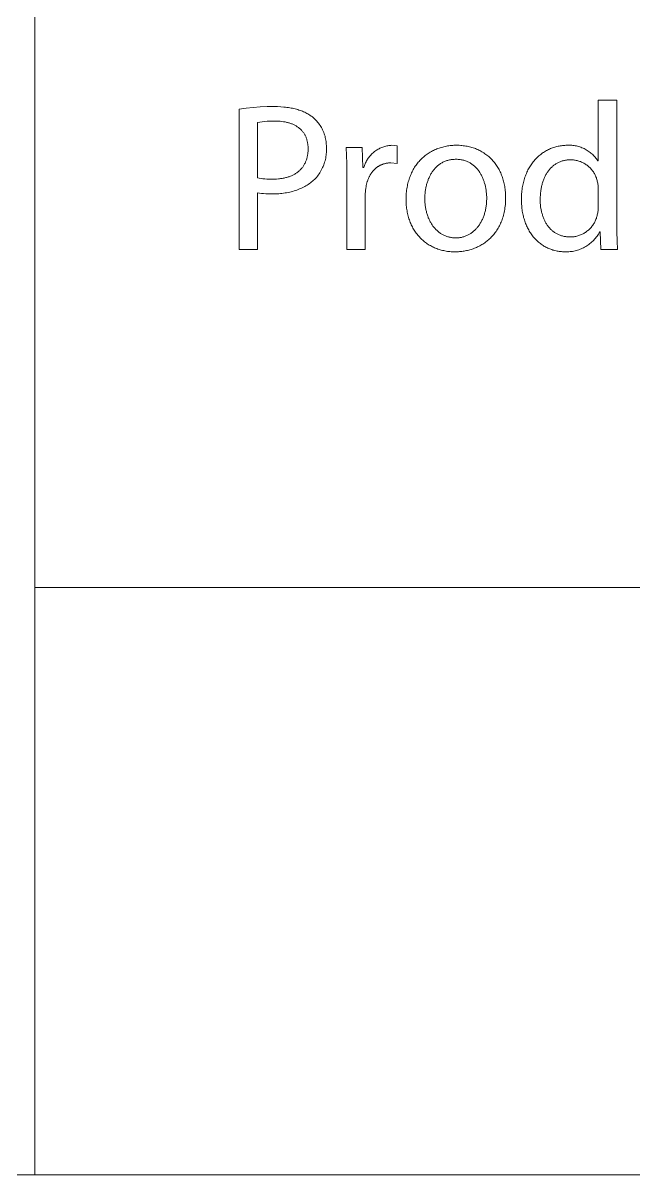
# Model space of a CAD drawing. Header units: millimetres. Extents: x 0 to 4030, y 0 to 2816.
# Drawn here: x 2504.9 to 2622, y 0 to 220.8 of the extents above; entities that cross this region are included whole.
import ezdxf

# ---------------------------------------------------------------- set-up
doc = ezdxf.new("R2010")
doc.units = ezdxf.units.MM
doc.header["$MEASUREMENT"] = 0
doc.layers.add('Domyślny', color=7, linetype='Continuous', true_color=0x000000)

msp = doc.modelspace()

# ---------------------------------------------------------------- linework, layer by layer
at = {"layer": 'Domyślny', "color": 18, "lineweight": 15, "true_color": 0x000000}
for p, q in [((2507.18, 0), (2507.18, 450.53)), ((2615.19, 194.36), (2615.19, 206.02)), ((2615.19, 206.02), (2618.74, 206.02)), ((2618.74, 206.02), (2618.74, 182.43)), ((2546.35, 204.25), (2547.69, 204.45)), ((2546.35, 177.39), (2546.35, 204.25)), ((2547.69, 204.45), (2549.03, 204.6)), ((2549.03, 204.6), (2550.38, 204.7)), ((2550.38, 204.7), (2551.73, 204.76)), ((2551.73, 204.76), (2553.09, 204.78)), ((2553.09, 204.78), (2553.73, 204.77)), ((2553.73, 204.77), (2554.35, 204.74)), ((2554.35, 204.74), (2554.94, 204.69)), ((2554.94, 204.69), (2555.23, 204.66)), ((2555.23, 204.66), (2555.52, 204.63)), ((2555.52, 204.63), (2555.8, 204.59)), ((2555.8, 204.59), (2556.07, 204.54)), ((2556.07, 204.54), (2556.34, 204.5)), ((2556.34, 204.5), (2556.6, 204.44)), ((2556.6, 204.44), (2556.86, 204.39)), ((2556.86, 204.39), (2557.11, 204.32)), ((2557.11, 204.32), (2557.36, 204.26)), ((2557.36, 204.26), (2557.6, 204.19)), ((2557.6, 204.19), (2557.83, 204.11)), ((2557.83, 204.11), (2558.06, 204.04)), ((2558.06, 204.04), (2558.29, 203.95)), ((2558.29, 203.95), (2558.51, 203.87)), ((2558.51, 203.87), (2558.72, 203.78)), ((2558.72, 203.78), (2558.93, 203.68)), ((2558.93, 203.68), (2559.13, 203.58)), ((2559.13, 203.58), (2559.33, 203.48)), ((2559.33, 203.48), (2559.52, 203.37)), ((2559.52, 203.37), (2559.71, 203.26)), ((2559.71, 203.26), (2559.89, 203.15)), ((2559.89, 203.15), (2560.06, 203.03)), ((2550.32, 201.79), (2549.85, 201.7)), ((2549.85, 201.7), (2549.85, 191.14)), ((2550.79, 201.86), (2550.32, 201.79)), ((2551.26, 201.92), (2550.79, 201.86)), ((2551.74, 201.96), (2551.26, 201.92)), ((2552.21, 201.99), (2551.74, 201.96)), ((2552.69, 202), (2552.21, 201.99)), ((2553.17, 202), (2552.69, 202)), ((2553.52, 201.99), (2553.17, 202)), ((2553.88, 201.98), (2553.52, 201.99)), ((2554.22, 201.95), (2553.88, 201.98)), ((2554.55, 201.92), (2554.22, 201.95)), ((2554.88, 201.87), (2554.55, 201.92)), ((2555.04, 201.85), (2554.88, 201.87)), ((2555.19, 201.82), (2555.04, 201.85)), ((2555.35, 201.78), (2555.19, 201.82)), ((2555.5, 201.75), (2555.35, 201.78)), ((2555.65, 201.71), (2555.5, 201.75)), ((2555.8, 201.67), (2555.65, 201.71)), ((2555.95, 201.63), (2555.8, 201.67)), ((2556.09, 201.59), (2555.95, 201.63)), ((2556.23, 201.54), (2556.09, 201.59)), ((2556.37, 201.49), (2556.23, 201.54)), ((2556.5, 201.44), (2556.37, 201.49)), ((2556.64, 201.38), (2556.5, 201.44)), ((2556.77, 201.32), (2556.64, 201.38)), ((2556.89, 201.26), (2556.77, 201.32)), ((2557.02, 201.2), (2556.89, 201.26)), ((2557.14, 201.13), (2557.02, 201.2)), ((2557.26, 201.06), (2557.14, 201.13)), ((2557.38, 200.99), (2557.26, 201.06)), ((2557.5, 200.92), (2557.38, 200.99)), ((2557.61, 200.84), (2557.5, 200.92)), ((2560.06, 203.03), (2560.23, 202.91)), ((2560.23, 202.91), (2560.4, 202.78)), ((2560.4, 202.78), (2560.56, 202.66)), ((2560.56, 202.66), (2560.71, 202.52)), ((2560.71, 202.52), (2560.89, 202.35)), ((2560.89, 202.35), (2561.07, 202.17)), ((2561.07, 202.17), (2561.24, 201.98)), ((2561.24, 201.98), (2561.41, 201.78)), ((2561.41, 201.78), (2561.57, 201.59)), ((2561.57, 201.59), (2561.72, 201.38)), ((2561.72, 201.38), (2561.86, 201.17)), ((2561.86, 201.17), (2562, 200.96)), ((2562, 200.96), (2562.13, 200.74)), ((2557.72, 200.77), (2557.61, 200.84)), ((2557.82, 200.68), (2557.72, 200.77)), ((2557.93, 200.6), (2557.82, 200.68)), ((2558.03, 200.51), (2557.93, 200.6)), ((2558.13, 200.42), (2558.03, 200.51)), ((2558.22, 200.33), (2558.13, 200.42)), ((2558.31, 200.24), (2558.22, 200.33)), ((2558.4, 200.14), (2558.31, 200.24)), ((2558.49, 200.04), (2558.4, 200.14)), ((2558.57, 199.94), (2558.49, 200.04)), ((2558.65, 199.83), (2558.57, 199.94)), ((2558.73, 199.72), (2558.65, 199.83)), ((2558.8, 199.61), (2558.73, 199.72)), ((2558.87, 199.5), (2558.8, 199.61)), ((2558.94, 199.38), (2558.87, 199.5)), ((2559, 199.27), (2558.94, 199.38)), ((2559.06, 199.15), (2559, 199.27)), ((2559.12, 199.02), (2559.06, 199.15)), ((2559.18, 198.89), (2559.12, 199.02)), ((2559.23, 198.77), (2559.18, 198.89)), ((2559.28, 198.63), (2559.23, 198.77)), ((2562.13, 200.74), (2562.25, 200.51)), ((2562.25, 200.51), (2562.37, 200.29)), ((2562.37, 200.29), (2562.47, 200.06)), ((2562.47, 200.06), (2562.57, 199.82)), ((2562.57, 199.82), (2562.66, 199.58)), ((2562.66, 199.58), (2562.74, 199.34)), ((2562.74, 199.34), (2562.82, 199.1)), ((2562.82, 199.1), (2562.88, 198.85)), ((2562.88, 198.85), (2562.94, 198.6)), ((2559.32, 198.5), (2559.28, 198.63)), ((2559.36, 198.36), (2559.32, 198.5)), ((2559.4, 198.22), (2559.36, 198.36)), ((2559.43, 198.08), (2559.4, 198.22)), ((2559.46, 197.93), (2559.43, 198.08)), ((2559.49, 197.78), (2559.46, 197.93)), ((2559.52, 197.63), (2559.49, 197.78)), ((2559.54, 197.48), (2559.52, 197.63)), ((2559.55, 197.32), (2559.54, 197.48)), ((2559.56, 197.16), (2559.55, 197.32)), ((2559.57, 197), (2559.56, 197.16)), ((2559.58, 196.84), (2559.57, 197)), ((2559.58, 196.67), (2559.58, 196.84)), ((2559.58, 196.5), (2559.58, 196.67)), ((2562.94, 198.6), (2562.98, 198.35)), ((2562.98, 198.35), (2563.02, 198.1)), ((2563.02, 198.1), (2563.05, 197.85)), ((2563.05, 197.85), (2563.07, 197.6)), ((2563.07, 197.6), (2563.09, 197.34)), ((2563.09, 197.09), (2563.08, 196.83)), ((2563.08, 196.83), (2563.09, 196.56)), ((2563.09, 197.34), (2563.09, 197.09)), ((2563.09, 196.56), (2563.09, 196.28)), ((2566.98, 193.86), (2566.85, 196.91)), ((2566.85, 196.91), (2569.96, 196.91)), ((2569.96, 196.91), (2570.08, 193.08)), ((2572.82, 196.5), (2573, 196.6)), ((2573, 196.6), (2573.17, 196.69)), ((2573.17, 196.69), (2573.35, 196.78)), ((2573.35, 196.78), (2573.53, 196.86)), ((2573.53, 196.86), (2573.71, 196.94)), ((2573.71, 196.94), (2573.9, 197.01)), ((2573.9, 197.01), (2574.09, 197.07)), ((2574.09, 197.07), (2574.28, 197.13)), ((2574.28, 197.13), (2574.47, 197.18)), ((2574.47, 197.18), (2574.66, 197.23)), ((2574.66, 197.23), (2574.86, 197.27)), ((2574.86, 197.27), (2575.06, 197.3)), ((2575.06, 197.3), (2575.25, 197.32)), ((2575.25, 197.32), (2575.45, 197.34)), ((2575.45, 197.34), (2575.65, 197.35)), ((2575.65, 197.35), (2576.66, 197.23)), ((2576.66, 197.23), (2576.66, 193.89)), ((2583.82, 196.47), (2584.03, 196.57)), ((2584.03, 196.57), (2584.25, 196.66)), ((2584.25, 196.66), (2584.47, 196.74)), ((2584.47, 196.74), (2584.69, 196.82)), ((2584.69, 196.82), (2584.92, 196.89)), ((2584.92, 196.89), (2585.14, 196.96)), ((2585.14, 196.96), (2585.37, 197.02)), ((2585.37, 197.02), (2585.61, 197.08)), ((2585.61, 197.08), (2585.84, 197.13)), ((2585.84, 197.13), (2586.08, 197.18)), ((2586.08, 197.18), (2586.31, 197.22)), ((2586.31, 197.22), (2586.56, 197.26)), ((2586.56, 197.26), (2586.8, 197.29)), ((2586.8, 197.29), (2587.04, 197.31)), ((2587.04, 197.31), (2587.29, 197.33)), ((2587.29, 197.33), (2587.54, 197.35)), ((2587.54, 197.35), (2587.79, 197.36)), ((2587.79, 197.36), (2588.04, 197.36)), ((2588.04, 197.36), (2588.3, 197.36)), ((2588.3, 197.36), (2588.56, 197.35)), ((2588.56, 197.35), (2588.82, 197.33)), ((2588.82, 197.33), (2589.07, 197.31)), ((2589.07, 197.31), (2589.32, 197.28)), ((2589.32, 197.28), (2589.57, 197.25)), ((2589.57, 197.25), (2589.81, 197.21)), ((2589.81, 197.21), (2590.06, 197.17)), ((2590.06, 197.17), (2590.29, 197.12)), ((2590.29, 197.12), (2590.53, 197.07)), ((2590.53, 197.07), (2590.76, 197.01)), ((2590.76, 197.01), (2590.99, 196.94)), ((2590.99, 196.94), (2591.22, 196.87)), ((2591.22, 196.87), (2591.44, 196.8)), ((2591.44, 196.8), (2591.66, 196.71)), ((2591.66, 196.71), (2591.88, 196.63)), ((2591.88, 196.63), (2592.09, 196.54)), ((2592.09, 196.54), (2592.3, 196.44)), ((2605.45, 196.44), (2605.64, 196.54)), ((2605.64, 196.54), (2605.83, 196.63)), ((2605.83, 196.63), (2606.03, 196.71)), ((2606.03, 196.71), (2606.23, 196.8)), ((2606.23, 196.8), (2606.44, 196.87)), ((2606.44, 196.87), (2606.64, 196.94)), ((2606.64, 196.94), (2606.85, 197.01)), ((2606.85, 197.01), (2607.05, 197.07)), ((2607.05, 197.07), (2607.26, 197.12)), ((2607.26, 197.12), (2607.48, 197.17)), ((2607.48, 197.17), (2607.69, 197.21)), ((2607.69, 197.21), (2607.91, 197.25)), ((2607.91, 197.25), (2608.12, 197.28)), ((2608.12, 197.28), (2608.34, 197.31)), ((2608.34, 197.31), (2608.56, 197.33)), ((2608.56, 197.33), (2608.78, 197.34)), ((2608.78, 197.34), (2609, 197.35)), ((2609, 197.35), (2609.23, 197.35)), ((2609.23, 197.35), (2609.45, 197.36)), ((2609.45, 197.36), (2609.67, 197.37)), ((2609.67, 197.37), (2609.9, 197.36)), ((2609.9, 197.36), (2610.12, 197.35)), ((2610.12, 197.35), (2610.34, 197.33)), ((2610.34, 197.33), (2610.56, 197.3)), ((2610.56, 197.3), (2610.78, 197.26)), ((2610.78, 197.26), (2611, 197.22)), ((2611, 197.22), (2611.22, 197.17)), ((2611.22, 197.17), (2611.43, 197.11)), ((2611.43, 197.11), (2611.65, 197.04)), ((2611.65, 197.04), (2611.86, 196.97)), ((2611.86, 196.97), (2612.07, 196.89)), ((2612.07, 196.89), (2612.27, 196.8)), ((2612.27, 196.8), (2612.47, 196.71)), ((2612.47, 196.71), (2612.67, 196.61)), ((2612.67, 196.61), (2612.87, 196.5)), ((2559.11, 194.18), (2559.17, 194.31)), ((2559.17, 194.31), (2559.22, 194.45)), ((2559.22, 194.45), (2559.27, 194.6)), ((2559.27, 194.6), (2559.32, 194.74)), ((2559.32, 194.74), (2559.36, 194.89)), ((2559.36, 194.89), (2559.4, 195.04)), ((2559.4, 195.04), (2559.43, 195.19)), ((2559.43, 195.19), (2559.46, 195.34)), ((2559.46, 195.34), (2559.49, 195.5)), ((2559.49, 195.5), (2559.51, 195.66)), ((2559.51, 195.66), (2559.53, 195.82)), ((2559.53, 195.82), (2559.55, 195.99)), ((2559.55, 195.99), (2559.56, 196.15)), ((2559.56, 196.15), (2559.57, 196.32)), ((2559.57, 196.32), (2559.58, 196.5)), ((2562.83, 194.37), (2562.75, 194.1)), ((2562.9, 194.64), (2562.83, 194.37)), ((2562.95, 194.91), (2562.9, 194.64)), ((2563, 195.18), (2562.95, 194.91)), ((2563.04, 195.45), (2563, 195.18)), ((2563.07, 195.73), (2563.04, 195.45)), ((2563.08, 196), (2563.07, 195.73)), ((2563.09, 196.28), (2563.08, 196)), ((2570.68, 194.19), (2570.77, 194.37)), ((2570.77, 194.37), (2570.87, 194.54)), ((2570.87, 194.54), (2570.98, 194.71)), ((2570.98, 194.71), (2571.09, 194.87)), ((2571.09, 194.87), (2571.21, 195.03)), ((2571.21, 195.03), (2571.33, 195.19)), ((2571.33, 195.19), (2571.46, 195.34)), ((2571.46, 195.34), (2571.59, 195.49)), ((2571.59, 195.49), (2571.73, 195.63)), ((2571.73, 195.63), (2571.87, 195.77)), ((2571.87, 195.77), (2572.02, 195.91)), ((2572.02, 195.91), (2572.17, 196.03)), ((2572.17, 196.03), (2572.33, 196.16)), ((2572.33, 196.16), (2572.49, 196.28)), ((2572.49, 196.28), (2572.66, 196.39)), ((2572.66, 196.39), (2572.82, 196.5)), ((2580.85, 194.28), (2581.01, 194.45)), ((2581.01, 194.45), (2581.17, 194.62)), ((2581.17, 194.62), (2581.34, 194.78)), ((2581.34, 194.78), (2581.51, 194.94)), ((2581.51, 194.94), (2581.68, 195.1)), ((2581.68, 195.1), (2581.86, 195.25)), ((2581.86, 195.25), (2582.04, 195.39)), ((2582.04, 195.39), (2582.23, 195.53)), ((2582.23, 195.53), (2582.41, 195.67)), ((2582.41, 195.67), (2582.6, 195.8)), ((2582.6, 195.8), (2582.8, 195.92)), ((2582.8, 195.92), (2583, 196.04)), ((2583, 196.04), (2583.2, 196.16)), ((2583.2, 196.16), (2583.4, 196.27)), ((2583.4, 196.27), (2583.61, 196.37)), ((2583.61, 196.37), (2583.82, 196.47)), ((2585.85, 194.29), (2585.7, 194.23)), ((2586.01, 194.35), (2585.85, 194.29)), ((2586.17, 194.41), (2586.01, 194.35)), ((2586.33, 194.46), (2586.17, 194.41)), ((2586.5, 194.5), (2586.33, 194.46)), ((2586.67, 194.54), (2586.5, 194.5)), ((2586.84, 194.58), (2586.67, 194.54)), ((2587.02, 194.61), (2586.84, 194.58)), ((2587.2, 194.63), (2587.02, 194.61)), ((2587.39, 194.65), (2587.2, 194.63)), ((2587.58, 194.66), (2587.39, 194.65)), ((2587.77, 194.67), (2587.58, 194.66)), ((2587.96, 194.67), (2587.77, 194.67)), ((2588.16, 194.67), (2587.96, 194.67)), ((2588.35, 194.66), (2588.16, 194.67)), ((2588.53, 194.65), (2588.35, 194.66)), ((2588.72, 194.63), (2588.53, 194.65)), ((2588.9, 194.6), (2588.72, 194.63)), ((2589.08, 194.57), (2588.9, 194.6)), ((2589.25, 194.53), (2589.08, 194.57)), ((2589.42, 194.49), (2589.25, 194.53)), ((2589.58, 194.44), (2589.42, 194.49)), ((2589.75, 194.39), (2589.58, 194.44)), ((2589.91, 194.33), (2589.75, 194.39)), ((2590.06, 194.27), (2589.91, 194.33)), ((2592.3, 196.44), (2592.5, 196.34)), ((2592.5, 196.34), (2592.71, 196.23)), ((2592.71, 196.23), (2592.9, 196.12)), ((2592.9, 196.12), (2593.1, 196)), ((2593.1, 196), (2593.29, 195.88)), ((2593.29, 195.88), (2593.48, 195.75)), ((2593.48, 195.75), (2593.66, 195.62)), ((2593.66, 195.62), (2593.84, 195.49)), ((2593.84, 195.49), (2594.02, 195.34)), ((2594.02, 195.34), (2594.19, 195.2)), ((2594.19, 195.2), (2594.36, 195.05)), ((2594.36, 195.05), (2594.53, 194.89)), ((2594.53, 194.89), (2594.69, 194.74)), ((2594.69, 194.74), (2594.84, 194.57)), ((2594.84, 194.57), (2594.99, 194.4)), ((2594.99, 194.4), (2595.14, 194.23)), ((2602.74, 194.2), (2602.89, 194.37)), ((2602.89, 194.37), (2603.03, 194.54)), ((2603.03, 194.54), (2603.19, 194.71)), ((2603.19, 194.71), (2603.34, 194.87)), ((2603.34, 194.87), (2603.5, 195.03)), ((2603.5, 195.03), (2603.66, 195.18)), ((2603.66, 195.18), (2603.83, 195.33)), ((2603.83, 195.33), (2603.99, 195.48)), ((2603.99, 195.48), (2604.17, 195.61)), ((2604.17, 195.61), (2604.34, 195.75)), ((2604.34, 195.75), (2604.52, 195.88)), ((2604.52, 195.88), (2604.7, 196)), ((2604.7, 196), (2604.88, 196.12)), ((2604.88, 196.12), (2605.07, 196.23)), ((2605.07, 196.23), (2605.25, 196.34)), ((2605.25, 196.34), (2605.45, 196.44)), ((2608.14, 194.3), (2608, 194.25)), ((2608.29, 194.35), (2608.14, 194.3)), ((2608.44, 194.39), (2608.29, 194.35)), ((2608.6, 194.43), (2608.44, 194.39)), ((2608.75, 194.46), (2608.6, 194.43)), ((2608.91, 194.49), (2608.75, 194.46)), ((2609.07, 194.52), (2608.91, 194.49)), ((2609.23, 194.54), (2609.07, 194.52)), ((2609.39, 194.56), (2609.23, 194.54)), ((2609.56, 194.57), (2609.39, 194.56)), ((2609.73, 194.57), (2609.56, 194.57)), ((2609.9, 194.58), (2609.73, 194.57)), ((2610.08, 194.57), (2609.9, 194.58)), ((2610.25, 194.57), (2610.08, 194.57)), ((2610.43, 194.55), (2610.25, 194.57)), ((2610.61, 194.53), (2610.43, 194.55)), ((2610.78, 194.5), (2610.61, 194.53)), ((2610.96, 194.47), (2610.78, 194.5)), ((2611.13, 194.43), (2610.96, 194.47)), ((2611.3, 194.39), (2611.13, 194.43)), ((2611.47, 194.34), (2611.3, 194.39)), ((2611.64, 194.28), (2611.47, 194.34)), ((2612.87, 196.5), (2613.06, 196.38)), ((2613.06, 196.38), (2613.25, 196.26)), ((2613.25, 196.26), (2613.43, 196.13)), ((2613.43, 196.13), (2613.61, 196)), ((2613.61, 196), (2613.78, 195.86)), ((2613.78, 195.86), (2613.95, 195.72)), ((2613.95, 195.72), (2614.12, 195.56)), ((2614.12, 195.56), (2614.27, 195.41)), ((2614.27, 195.41), (2614.43, 195.25)), ((2614.43, 195.25), (2614.57, 195.08)), ((2614.57, 195.08), (2614.72, 194.91)), ((2614.72, 194.91), (2614.85, 194.73)), ((2614.85, 194.73), (2614.98, 194.55)), ((2614.98, 194.55), (2615.11, 194.36)), ((2615.11, 194.36), (2615.19, 194.36)), ((2557.3, 192.01), (2557.42, 192.09)), ((2557.42, 192.09), (2557.54, 192.18)), ((2557.54, 192.18), (2557.65, 192.27)), ((2557.65, 192.27), (2557.76, 192.36)), ((2557.76, 192.36), (2557.87, 192.45)), ((2557.87, 192.45), (2557.98, 192.55)), ((2557.98, 192.55), (2558.08, 192.65)), ((2558.08, 192.65), (2558.18, 192.75)), ((2558.18, 192.75), (2558.27, 192.85)), ((2558.27, 192.85), (2558.37, 192.96)), ((2558.37, 192.96), (2558.46, 193.07)), ((2558.46, 193.07), (2558.54, 193.18)), ((2558.54, 193.18), (2558.63, 193.3)), ((2558.63, 193.3), (2558.71, 193.41)), ((2558.71, 193.41), (2558.78, 193.54)), ((2558.78, 193.54), (2558.85, 193.66)), ((2558.85, 193.66), (2558.92, 193.78)), ((2558.92, 193.78), (2558.99, 193.91)), ((2558.99, 193.91), (2559.05, 194.04)), ((2559.05, 194.04), (2559.11, 194.18)), ((2561.83, 192.1), (2561.68, 191.87)), ((2561.98, 192.34), (2561.83, 192.1)), ((2562.11, 192.58), (2561.98, 192.34)), ((2562.24, 192.82), (2562.11, 192.58)), ((2562.36, 193.07), (2562.24, 192.82)), ((2562.47, 193.32), (2562.36, 193.07)), ((2562.58, 193.58), (2562.47, 193.32)), ((2562.67, 193.84), (2562.58, 193.58)), ((2562.75, 194.1), (2562.67, 193.84)), ((2567.01, 190.81), (2566.98, 193.86)), ((2570.08, 193.08), (2570.24, 193.08)), ((2570.24, 193.08), (2570.3, 193.27)), ((2570.3, 193.27), (2570.36, 193.46)), ((2570.36, 193.46), (2570.43, 193.65)), ((2570.43, 193.65), (2570.51, 193.83)), ((2570.51, 193.83), (2570.59, 194.01)), ((2570.59, 194.01), (2570.68, 194.19)), ((2571.81, 192.15), (2571.74, 192.06)), ((2571.87, 192.23), (2571.81, 192.15)), ((2571.94, 192.32), (2571.87, 192.23)), ((2572.01, 192.4), (2571.94, 192.32)), ((2572.08, 192.49), (2572.01, 192.4)), ((2572.16, 192.57), (2572.08, 192.49)), ((2572.23, 192.64), (2572.16, 192.57)), ((2572.31, 192.72), (2572.23, 192.64)), ((2572.38, 192.79), (2572.31, 192.72)), ((2572.46, 192.87), (2572.38, 192.79)), ((2572.54, 192.94), (2572.46, 192.87)), ((2572.62, 193.01), (2572.54, 192.94)), ((2572.71, 193.07), (2572.62, 193.01)), ((2572.79, 193.14), (2572.71, 193.07)), ((2572.88, 193.2), (2572.79, 193.14)), ((2572.96, 193.26), (2572.88, 193.2)), ((2573.05, 193.32), (2572.96, 193.26)), ((2573.14, 193.37), (2573.05, 193.32)), ((2573.23, 193.43), (2573.14, 193.37)), ((2573.33, 193.48), (2573.23, 193.43)), ((2573.42, 193.53), (2573.33, 193.48)), ((2573.51, 193.57), (2573.42, 193.53)), ((2573.61, 193.62), (2573.51, 193.57)), ((2573.71, 193.66), (2573.61, 193.62)), ((2573.81, 193.7), (2573.71, 193.66)), ((2573.91, 193.74), (2573.81, 193.7)), ((2574.01, 193.77), (2573.91, 193.74)), ((2574.11, 193.8), (2574.01, 193.77)), ((2574.22, 193.83), (2574.11, 193.8)), ((2574.32, 193.86), (2574.22, 193.83)), ((2574.43, 193.89), (2574.32, 193.86)), ((2574.54, 193.91), (2574.43, 193.89)), ((2574.64, 193.93), (2574.54, 193.91)), ((2574.75, 193.95), (2574.64, 193.93)), ((2574.87, 193.96), (2574.75, 193.95)), ((2574.98, 193.97), (2574.87, 193.96)), ((2575.09, 193.98), (2574.98, 193.97)), ((2575.2, 193.99), (2575.09, 193.98)), ((2575.32, 193.99), (2575.2, 193.99)), ((2575.44, 194), (2575.32, 193.99)), ((2576.66, 193.89), (2575.44, 194)), ((2579.4, 192.06), (2579.51, 192.28)), ((2579.51, 192.28), (2579.63, 192.5)), ((2579.63, 192.5), (2579.74, 192.72)), ((2579.74, 192.72), (2579.87, 192.93)), ((2579.87, 192.93), (2579.99, 193.14)), ((2579.99, 193.14), (2580.13, 193.34)), ((2580.13, 193.34), (2580.26, 193.53)), ((2580.26, 193.53), (2580.4, 193.73)), ((2580.4, 193.73), (2580.55, 193.92)), ((2580.55, 193.92), (2580.7, 194.1)), ((2580.7, 194.1), (2580.85, 194.28)), ((2583.29, 192.14), (2583.21, 192.01)), ((2583.38, 192.28), (2583.29, 192.14)), ((2583.48, 192.41), (2583.38, 192.28)), ((2583.57, 192.54), (2583.48, 192.41)), ((2583.67, 192.67), (2583.57, 192.54)), ((2583.78, 192.79), (2583.67, 192.67)), ((2583.88, 192.91), (2583.78, 192.79)), ((2583.99, 193.03), (2583.88, 192.91)), ((2584.1, 193.14), (2583.99, 193.03)), ((2584.22, 193.26), (2584.1, 193.14)), ((2584.34, 193.36), (2584.22, 193.26)), ((2584.46, 193.47), (2584.34, 193.36)), ((2584.58, 193.57), (2584.46, 193.47)), ((2584.71, 193.66), (2584.58, 193.57)), ((2584.84, 193.76), (2584.71, 193.66)), ((2584.98, 193.85), (2584.84, 193.76)), ((2585.11, 193.93), (2584.98, 193.85)), ((2585.25, 194.01), (2585.11, 193.93)), ((2585.4, 194.09), (2585.25, 194.01)), ((2585.55, 194.16), (2585.4, 194.09)), ((2585.7, 194.23), (2585.55, 194.16)), ((2590.21, 194.2), (2590.06, 194.27)), ((2590.36, 194.13), (2590.21, 194.2)), ((2590.51, 194.05), (2590.36, 194.13)), ((2590.65, 193.97), (2590.51, 194.05)), ((2590.79, 193.88), (2590.65, 193.97)), ((2590.92, 193.79), (2590.79, 193.88)), ((2591.05, 193.7), (2590.92, 193.79)), ((2591.18, 193.6), (2591.05, 193.7)), ((2591.3, 193.5), (2591.18, 193.6)), ((2591.43, 193.4), (2591.3, 193.5)), ((2591.54, 193.29), (2591.43, 193.4)), ((2591.66, 193.18), (2591.54, 193.29)), ((2591.77, 193.06), (2591.66, 193.18)), ((2591.88, 192.94), (2591.77, 193.06)), ((2591.98, 192.82), (2591.88, 192.94)), ((2592.09, 192.69), (2591.98, 192.82)), ((2592.18, 192.57), (2592.09, 192.69)), ((2592.28, 192.44), (2592.18, 192.57)), ((2592.37, 192.3), (2592.28, 192.44)), ((2592.46, 192.17), (2592.37, 192.3)), ((2592.55, 192.03), (2592.46, 192.17)), ((2595.14, 194.23), (2595.29, 194.06)), ((2595.29, 194.06), (2595.43, 193.88)), ((2595.43, 193.88), (2595.56, 193.69)), ((2595.56, 193.69), (2595.69, 193.5)), ((2595.69, 193.5), (2595.82, 193.31)), ((2595.82, 193.31), (2595.94, 193.11)), ((2595.94, 193.11), (2596.06, 192.91)), ((2596.06, 192.91), (2596.17, 192.71)), ((2596.17, 192.71), (2596.28, 192.5)), ((2596.28, 192.5), (2596.39, 192.28)), ((2596.39, 192.28), (2596.49, 192.07)), ((2601.41, 191.95), (2601.51, 192.18)), ((2601.51, 192.18), (2601.61, 192.4)), ((2601.61, 192.4), (2601.72, 192.62)), ((2601.72, 192.62), (2601.84, 192.83)), ((2601.84, 192.83), (2601.95, 193.04)), ((2601.95, 193.04), (2602.07, 193.24)), ((2602.07, 193.24), (2602.2, 193.44)), ((2602.2, 193.44), (2602.33, 193.64)), ((2602.33, 193.64), (2602.46, 193.83)), ((2602.46, 193.83), (2602.6, 194.01)), ((2602.6, 194.01), (2602.74, 194.2)), ((2605.42, 192.16), (2605.34, 192.03)), ((2605.51, 192.29), (2605.42, 192.16)), ((2605.61, 192.42), (2605.51, 192.29)), ((2605.7, 192.54), (2605.61, 192.42)), ((2605.8, 192.67), (2605.7, 192.54)), ((2605.9, 192.78), (2605.8, 192.67)), ((2606, 192.9), (2605.9, 192.78)), ((2606.11, 193.01), (2606, 192.9)), ((2606.22, 193.12), (2606.11, 193.01)), ((2606.33, 193.22), (2606.22, 193.12)), ((2606.44, 193.33), (2606.33, 193.22)), ((2606.56, 193.42), (2606.44, 193.33)), ((2606.68, 193.52), (2606.56, 193.42)), ((2606.8, 193.61), (2606.68, 193.52)), ((2606.92, 193.69), (2606.8, 193.61)), ((2607.05, 193.78), (2606.92, 193.69)), ((2607.18, 193.86), (2607.05, 193.78)), ((2607.31, 193.93), (2607.18, 193.86)), ((2607.44, 194), (2607.31, 193.93)), ((2607.58, 194.07), (2607.44, 194)), ((2607.71, 194.13), (2607.58, 194.07)), ((2607.86, 194.19), (2607.71, 194.13)), ((2608, 194.25), (2607.86, 194.19)), ((2611.81, 194.22), (2611.64, 194.28)), ((2611.97, 194.15), (2611.81, 194.22)), ((2612.13, 194.08), (2611.97, 194.15)), ((2612.29, 194), (2612.13, 194.08)), ((2612.45, 193.92), (2612.29, 194)), ((2612.6, 193.83), (2612.45, 193.92)), ((2612.75, 193.74), (2612.6, 193.83)), ((2612.9, 193.64), (2612.75, 193.74)), ((2613.05, 193.53), (2612.9, 193.64)), ((2613.19, 193.42), (2613.05, 193.53)), ((2613.32, 193.31), (2613.19, 193.42)), ((2613.45, 193.19), (2613.32, 193.31)), ((2613.58, 193.07), (2613.45, 193.19)), ((2613.71, 192.94), (2613.58, 193.07)), ((2613.83, 192.81), (2613.71, 192.94)), ((2613.94, 192.67), (2613.83, 192.81)), ((2614.05, 192.54), (2613.94, 192.67)), ((2614.16, 192.39), (2614.05, 192.54)), ((2614.26, 192.25), (2614.16, 192.39)), ((2614.35, 192.1), (2614.26, 192.25)), ((2614.44, 191.94), (2614.35, 192.1)), ((2549.85, 191.14), (2550.21, 191.07)), ((2550.21, 191.07), (2550.57, 191)), ((2550.57, 191), (2550.93, 190.95)), ((2550.93, 190.95), (2551.3, 190.91)), ((2551.3, 190.91), (2551.66, 190.88)), ((2551.66, 190.88), (2552.03, 190.86)), ((2552.03, 190.86), (2552.4, 190.85)), ((2552.4, 190.85), (2552.76, 190.86)), ((2552.76, 190.86), (2553.16, 190.87)), ((2553.16, 190.87), (2553.54, 190.88)), ((2553.54, 190.88), (2553.91, 190.91)), ((2553.91, 190.91), (2554.09, 190.93)), ((2554.09, 190.93), (2554.27, 190.96)), ((2554.27, 190.96), (2554.45, 190.98)), ((2554.45, 190.98), (2554.63, 191.01)), ((2554.63, 191.01), (2554.8, 191.04)), ((2554.8, 191.04), (2554.97, 191.07)), ((2554.97, 191.07), (2555.13, 191.11)), ((2555.13, 191.11), (2555.3, 191.15)), ((2555.3, 191.15), (2555.46, 191.19)), ((2555.46, 191.19), (2555.62, 191.24)), ((2555.62, 191.24), (2555.77, 191.29)), ((2555.77, 191.29), (2555.93, 191.34)), ((2555.93, 191.34), (2556.08, 191.39)), ((2556.08, 191.39), (2556.22, 191.45)), ((2556.22, 191.45), (2556.37, 191.51)), ((2556.37, 191.51), (2556.51, 191.57)), ((2556.51, 191.57), (2556.65, 191.64)), ((2556.65, 191.64), (2556.78, 191.71)), ((2556.78, 191.71), (2556.92, 191.78)), ((2556.92, 191.78), (2557.05, 191.85)), ((2557.05, 191.85), (2557.17, 191.93)), ((2557.17, 191.93), (2557.3, 192.01)), ((2559.83, 190.01), (2559.61, 189.86)), ((2560.04, 190.16), (2559.83, 190.01)), ((2560.24, 190.32), (2560.04, 190.16)), ((2560.44, 190.48), (2560.24, 190.32)), ((2560.63, 190.65), (2560.44, 190.48)), ((2560.81, 190.83), (2560.63, 190.65)), ((2560.99, 191.01), (2560.81, 190.83)), ((2561.17, 191.21), (2560.99, 191.01)), ((2561.35, 191.43), (2561.17, 191.21)), ((2561.52, 191.65), (2561.35, 191.43)), ((2561.68, 191.87), (2561.52, 191.65)), ((2567.01, 177.38), (2567.01, 190.81)), ((2570.79, 189.93), (2570.73, 189.68)), ((2570.86, 190.17), (2570.79, 189.93)), ((2570.93, 190.4), (2570.86, 190.17)), ((2570.96, 190.51), (2570.93, 190.4)), ((2571, 190.63), (2570.96, 190.51)), ((2571.05, 190.74), (2571, 190.63)), ((2571.09, 190.85), (2571.05, 190.74)), ((2571.13, 190.96), (2571.09, 190.85)), ((2571.18, 191.07), (2571.13, 190.96)), ((2571.23, 191.17), (2571.18, 191.07)), ((2571.28, 191.28), (2571.23, 191.17)), ((2571.33, 191.38), (2571.28, 191.28)), ((2571.39, 191.48), (2571.33, 191.38)), ((2571.44, 191.58), (2571.39, 191.48)), ((2571.5, 191.68), (2571.44, 191.58)), ((2571.56, 191.78), (2571.5, 191.68)), ((2571.62, 191.87), (2571.56, 191.78)), ((2571.68, 191.96), (2571.62, 191.87)), ((2571.74, 192.06), (2571.68, 191.96)), ((2578.65, 189.84), (2578.72, 190.1)), ((2578.72, 190.1), (2578.78, 190.36)), ((2578.78, 190.36), (2578.86, 190.62)), ((2578.86, 190.62), (2578.93, 190.87)), ((2578.93, 190.87), (2579.02, 191.11)), ((2579.02, 191.11), (2579.11, 191.36)), ((2579.11, 191.36), (2579.2, 191.59)), ((2579.2, 191.59), (2579.3, 191.83)), ((2579.3, 191.83), (2579.4, 192.06)), ((2582.34, 190.02), (2582.3, 189.85)), ((2582.39, 190.18), (2582.34, 190.02)), ((2582.44, 190.34), (2582.39, 190.18)), ((2582.5, 190.5), (2582.44, 190.34)), ((2582.56, 190.66), (2582.5, 190.5)), ((2582.62, 190.82), (2582.56, 190.66)), ((2582.68, 190.97), (2582.62, 190.82)), ((2582.75, 191.13), (2582.68, 190.97)), ((2582.82, 191.28), (2582.75, 191.13)), ((2582.89, 191.43), (2582.82, 191.28)), ((2582.96, 191.58), (2582.89, 191.43)), ((2583.04, 191.72), (2582.96, 191.58)), ((2583.12, 191.86), (2583.04, 191.72)), ((2583.21, 192.01), (2583.12, 191.86)), ((2592.63, 191.89), (2592.55, 192.03)), ((2592.71, 191.75), (2592.63, 191.89)), ((2592.79, 191.6), (2592.71, 191.75)), ((2592.86, 191.46), (2592.79, 191.6)), ((2592.93, 191.31), (2592.86, 191.46)), ((2593, 191.16), (2592.93, 191.31)), ((2593.07, 191.01), (2593, 191.16)), ((2593.13, 190.85), (2593.07, 191.01)), ((2593.19, 190.7), (2593.13, 190.85)), ((2593.25, 190.54), (2593.19, 190.7)), ((2593.3, 190.39), (2593.25, 190.54)), ((2593.35, 190.23), (2593.3, 190.39)), ((2593.4, 190.07), (2593.35, 190.23)), ((2593.49, 189.75), (2593.4, 190.07)), ((2596.49, 192.07), (2596.58, 191.85)), ((2596.58, 191.85), (2596.67, 191.62)), ((2596.67, 191.62), (2596.76, 191.4)), ((2596.76, 191.4), (2596.84, 191.17)), ((2596.84, 191.17), (2596.91, 190.93)), ((2596.91, 190.93), (2596.98, 190.69)), ((2596.98, 190.69), (2597.05, 190.45)), ((2597.05, 190.45), (2597.11, 190.21)), ((2597.11, 190.21), (2597.17, 189.96)), ((2597.17, 189.96), (2597.22, 189.71)), ((2600.73, 189.72), (2600.78, 189.99)), ((2600.78, 189.99), (2600.84, 190.25)), ((2600.84, 190.25), (2600.91, 190.5)), ((2600.91, 190.5), (2600.98, 190.75)), ((2600.98, 190.75), (2601.06, 191)), ((2601.06, 191), (2601.14, 191.25)), ((2601.14, 191.25), (2601.22, 191.48)), ((2601.22, 191.48), (2601.31, 191.72)), ((2601.31, 191.72), (2601.41, 191.95)), ((2604.46, 190.02), (2604.41, 189.85)), ((2604.51, 190.19), (2604.46, 190.02)), ((2604.56, 190.36), (2604.51, 190.19)), ((2604.62, 190.53), (2604.56, 190.36)), ((2604.68, 190.69), (2604.62, 190.53)), ((2604.74, 190.85), (2604.68, 190.69)), ((2604.8, 191), (2604.74, 190.85)), ((2604.87, 191.16), (2604.8, 191)), ((2604.94, 191.31), (2604.87, 191.16)), ((2605.01, 191.46), (2604.94, 191.31)), ((2605.09, 191.61), (2605.01, 191.46)), ((2605.17, 191.75), (2605.09, 191.61)), ((2605.25, 191.89), (2605.17, 191.75)), ((2605.34, 192.03), (2605.25, 191.89)), ((2614.53, 191.79), (2614.44, 191.94)), ((2614.61, 191.63), (2614.53, 191.79)), ((2614.68, 191.47), (2614.61, 191.63)), ((2614.75, 191.3), (2614.68, 191.47)), ((2614.82, 191.14), (2614.75, 191.3)), ((2614.87, 190.97), (2614.82, 191.14)), ((2614.93, 190.8), (2614.87, 190.97)), ((2614.97, 190.63), (2614.93, 190.8)), ((2615.01, 190.46), (2614.97, 190.63)), ((2615.05, 190.27), (2615.01, 190.46)), ((2615.09, 190.09), (2615.05, 190.27)), ((2615.12, 189.9), (2615.09, 190.09)), ((2615.15, 189.72), (2615.12, 189.9)), ((2550.25, 188.2), (2549.85, 188.27)), ((2549.85, 188.27), (2549.85, 177.39)), ((2550.65, 188.13), (2550.25, 188.2)), ((2551.06, 188.09), (2550.65, 188.13)), ((2551.46, 188.05), (2551.06, 188.09)), ((2551.87, 188.03), (2551.46, 188.05)), ((2552.28, 188.02), (2551.87, 188.03)), ((2552.68, 188.03), (2552.28, 188.02)), ((2553, 188.03), (2552.68, 188.03)), ((2553.32, 188.04), (2553, 188.03)), ((2553.64, 188.06), (2553.32, 188.04)), ((2553.95, 188.08), (2553.64, 188.06)), ((2554.26, 188.1), (2553.95, 188.08)), ((2554.57, 188.14), (2554.26, 188.1)), ((2554.87, 188.17), (2554.57, 188.14)), ((2555.17, 188.22), (2554.87, 188.17)), ((2555.46, 188.27), (2555.17, 188.22)), ((2555.76, 188.32), (2555.46, 188.27)), ((2556.05, 188.39), (2555.76, 188.32)), ((2556.33, 188.45), (2556.05, 188.39)), ((2556.61, 188.53), (2556.33, 188.45)), ((2556.89, 188.61), (2556.61, 188.53)), ((2557.16, 188.69), (2556.89, 188.61)), ((2557.43, 188.78), (2557.16, 188.69)), ((2557.69, 188.88), (2557.43, 188.78)), ((2557.95, 188.98), (2557.69, 188.88)), ((2558.2, 189.09), (2557.95, 188.98)), ((2558.45, 189.2), (2558.2, 189.09)), ((2558.69, 189.32), (2558.45, 189.2)), ((2558.93, 189.45), (2558.69, 189.32)), ((2559.16, 189.58), (2558.93, 189.45)), ((2559.39, 189.72), (2559.16, 189.58)), ((2559.61, 189.86), (2559.39, 189.72)), ((2570.53, 188.11), (2570.52, 187.78)), ((2570.52, 187.78), (2570.52, 177.38)), ((2570.56, 188.44), (2570.53, 188.11)), ((2570.59, 188.78), (2570.56, 188.44)), ((2570.63, 189.1), (2570.59, 188.78)), ((2570.69, 189.43), (2570.63, 189.1)), ((2570.73, 189.68), (2570.69, 189.43)), ((2578.36, 187.58), (2578.38, 187.87)), ((2578.38, 187.87), (2578.4, 188.17)), ((2578.4, 188.17), (2578.43, 188.46)), ((2578.43, 188.46), (2578.46, 188.74)), ((2578.46, 188.74), (2578.5, 189.02)), ((2578.5, 189.02), (2578.55, 189.3)), ((2578.55, 189.3), (2578.6, 189.57)), ((2578.6, 189.57), (2578.65, 189.84)), ((2581.97, 187.8), (2581.95, 187.45)), ((2582, 188.15), (2581.97, 187.8)), ((2582.03, 188.49), (2582, 188.15)), ((2582.08, 188.84), (2582.03, 188.49)), ((2582.14, 189.18), (2582.08, 188.84)), ((2582.22, 189.52), (2582.14, 189.18)), ((2582.26, 189.68), (2582.22, 189.52)), ((2582.3, 189.85), (2582.26, 189.68)), ((2593.57, 189.43), (2593.49, 189.75)), ((2593.63, 189.1), (2593.57, 189.43)), ((2593.69, 188.78), (2593.63, 189.1)), ((2593.73, 188.46), (2593.69, 188.78)), ((2593.77, 188.13), (2593.73, 188.46)), ((2593.79, 187.81), (2593.77, 188.13)), ((2593.81, 187.5), (2593.79, 187.81)), ((2597.22, 189.71), (2597.26, 189.45)), ((2597.26, 189.45), (2597.3, 189.2)), ((2597.3, 189.2), (2597.34, 188.93)), ((2597.34, 188.93), (2597.37, 188.67)), ((2597.37, 188.67), (2597.39, 188.4)), ((2597.39, 188.4), (2597.41, 188.13)), ((2597.41, 188.13), (2597.42, 187.86)), ((2597.42, 187.86), (2597.43, 187.58)), ((2600.47, 187.47), (2600.48, 187.77)), ((2600.48, 187.77), (2600.5, 188.06)), ((2600.5, 188.06), (2600.52, 188.35)), ((2600.52, 188.35), (2600.55, 188.63)), ((2600.55, 188.63), (2600.59, 188.91)), ((2600.59, 188.91), (2600.63, 189.18)), ((2600.63, 189.18), (2600.67, 189.46)), ((2600.67, 189.46), (2600.73, 189.72)), ((2604.09, 187.82), (2604.07, 187.42)), ((2604.12, 188.21), (2604.09, 187.82)), ((2604.16, 188.59), (2604.12, 188.21)), ((2604.19, 188.77), (2604.16, 188.59)), ((2604.22, 188.96), (2604.19, 188.77)), ((2604.25, 189.14), (2604.22, 188.96)), ((2604.28, 189.32), (2604.25, 189.14)), ((2604.32, 189.5), (2604.28, 189.32)), ((2604.37, 189.68), (2604.32, 189.5)), ((2604.41, 189.85), (2604.37, 189.68)), ((2615.17, 189.53), (2615.15, 189.72)), ((2615.18, 189.34), (2615.17, 189.53)), ((2615.19, 189.15), (2615.18, 189.34)), ((2615.19, 188.97), (2615.19, 189.15)), ((2615.19, 185.57), (2615.19, 188.97)), ((2578.35, 187.28), (2578.36, 187.58)), ((2578.35, 186.97), (2578.35, 187.28)), ((2578.35, 186.68), (2578.35, 186.97)), ((2578.36, 186.4), (2578.35, 186.68)), ((2578.38, 186.12), (2578.36, 186.4)), ((2578.4, 185.84), (2578.38, 186.12)), ((2578.42, 185.57), (2578.4, 185.84)), ((2578.46, 185.3), (2578.42, 185.57)), ((2581.95, 187.45), (2581.95, 187.11)), ((2581.95, 187.11), (2581.95, 186.91)), ((2581.95, 186.91), (2581.96, 186.71)), ((2581.96, 186.71), (2581.96, 186.51)), ((2581.96, 186.51), (2581.98, 186.32)), ((2581.98, 186.32), (2581.99, 186.12)), ((2581.99, 186.12), (2582.01, 185.93)), ((2582.01, 185.93), (2582.03, 185.74)), ((2582.03, 185.74), (2582.06, 185.56)), ((2582.06, 185.56), (2582.09, 185.37)), ((2593.67, 185.41), (2593.7, 185.6)), ((2593.7, 185.6), (2593.72, 185.79)), ((2593.72, 185.79), (2593.75, 185.98)), ((2593.75, 185.98), (2593.77, 186.18)), ((2593.77, 186.18), (2593.78, 186.38)), ((2593.78, 186.38), (2593.8, 186.57)), ((2593.8, 186.78), (2593.81, 186.98)), ((2593.8, 186.57), (2593.8, 186.78)), ((2593.81, 187.19), (2593.81, 187.5)), ((2593.81, 186.98), (2593.81, 187.19)), ((2597.35, 185.69), (2597.31, 185.38)), ((2597.38, 186), (2597.35, 185.69)), ((2597.4, 186.32), (2597.38, 186)), ((2597.42, 186.64), (2597.4, 186.32)), ((2597.43, 186.97), (2597.42, 186.64)), ((2597.43, 187.58), (2597.44, 187.31)), ((2597.44, 187.31), (2597.43, 186.97)), ((2600.46, 187.17), (2600.47, 187.47)), ((2600.46, 186.87), (2600.46, 187.17)), ((2600.47, 186.6), (2600.46, 186.87)), ((2600.47, 186.32), (2600.47, 186.6)), ((2600.49, 186.05), (2600.47, 186.32)), ((2600.51, 185.78), (2600.49, 186.05)), ((2600.53, 185.52), (2600.51, 185.78)), ((2600.56, 185.25), (2600.53, 185.52)), ((2604.07, 187.42), (2604.06, 187.02)), ((2604.06, 187.02), (2604.07, 186.65)), ((2604.07, 186.65), (2604.08, 186.29)), ((2604.08, 186.29), (2604.11, 185.93)), ((2604.11, 185.93), (2604.15, 185.58)), ((2604.15, 185.58), (2604.2, 185.23)), ((2615.19, 185.38), (2615.19, 185.57)), ((2578.49, 185.03), (2578.46, 185.3)), ((2578.54, 184.77), (2578.49, 185.03)), ((2578.59, 184.51), (2578.54, 184.77)), ((2578.64, 184.26), (2578.59, 184.51)), ((2578.7, 184), (2578.64, 184.26)), ((2578.76, 183.76), (2578.7, 184)), ((2578.83, 183.51), (2578.76, 183.76)), ((2578.91, 183.27), (2578.83, 183.51)), ((2578.99, 183.04), (2578.91, 183.27)), ((2582.09, 185.37), (2582.12, 185.19)), ((2582.12, 185.19), (2582.16, 185.01)), ((2582.16, 185.01), (2582.2, 184.83)), ((2582.2, 184.83), (2582.24, 184.65)), ((2582.24, 184.65), (2582.29, 184.48)), ((2582.29, 184.48), (2582.33, 184.3)), ((2582.33, 184.3), (2582.39, 184.13)), ((2582.39, 184.13), (2582.44, 183.96)), ((2582.44, 183.96), (2582.5, 183.8)), ((2582.5, 183.8), (2582.56, 183.63)), ((2582.56, 183.63), (2582.62, 183.47)), ((2582.62, 183.47), (2582.69, 183.32)), ((2582.69, 183.32), (2582.76, 183.16)), ((2592.98, 183.16), (2593.05, 183.32)), ((2593.05, 183.32), (2593.12, 183.48)), ((2593.12, 183.48), (2593.18, 183.64)), ((2593.18, 183.64), (2593.25, 183.8)), ((2593.25, 183.8), (2593.3, 183.97)), ((2593.3, 183.97), (2593.36, 184.14)), ((2593.36, 184.14), (2593.41, 184.32)), ((2593.41, 184.32), (2593.46, 184.49)), ((2593.46, 184.49), (2593.51, 184.67)), ((2593.51, 184.67), (2593.55, 184.85)), ((2593.55, 184.85), (2593.59, 185.03)), ((2593.59, 185.03), (2593.63, 185.22)), ((2593.63, 185.22), (2593.67, 185.41)), ((2596.86, 183.4), (2596.77, 183.14)), ((2596.94, 183.67), (2596.86, 183.4)), ((2597.02, 183.94), (2596.94, 183.67)), ((2597.09, 184.22), (2597.02, 183.94)), ((2597.15, 184.5), (2597.09, 184.22)), ((2597.21, 184.79), (2597.15, 184.5)), ((2597.26, 185.08), (2597.21, 184.79)), ((2597.31, 185.38), (2597.26, 185.08)), ((2600.59, 185), (2600.56, 185.25)), ((2600.63, 184.74), (2600.59, 185)), ((2600.67, 184.49), (2600.63, 184.74)), ((2600.72, 184.24), (2600.67, 184.49)), ((2600.77, 183.99), (2600.72, 184.24)), ((2600.83, 183.75), (2600.77, 183.99)), ((2600.89, 183.51), (2600.83, 183.75)), ((2600.96, 183.27), (2600.89, 183.51)), ((2601.03, 183.04), (2600.96, 183.27)), ((2604.2, 185.23), (2604.23, 185.06)), ((2604.23, 185.06), (2604.26, 184.89)), ((2604.26, 184.89), (2604.3, 184.72)), ((2604.3, 184.72), (2604.34, 184.55)), ((2604.34, 184.55), (2604.38, 184.39)), ((2604.38, 184.39), (2604.42, 184.23)), ((2604.42, 184.23), (2604.47, 184.06)), ((2604.47, 184.06), (2604.52, 183.91)), ((2604.52, 183.91), (2604.57, 183.75)), ((2604.57, 183.75), (2604.62, 183.59)), ((2604.62, 183.59), (2604.68, 183.44)), ((2604.68, 183.44), (2604.74, 183.29)), ((2604.74, 183.29), (2604.8, 183.14)), ((2614.75, 183.17), (2614.82, 183.34)), ((2614.82, 183.34), (2614.88, 183.51)), ((2614.88, 183.51), (2614.93, 183.69)), ((2614.93, 183.69), (2614.97, 183.86)), ((2614.97, 183.86), (2615.01, 184.04)), ((2615.01, 184.04), (2615.06, 184.23)), ((2615.06, 184.23), (2615.09, 184.42)), ((2615.09, 184.42), (2615.13, 184.61)), ((2615.13, 184.61), (2615.15, 184.8)), ((2615.15, 184.8), (2615.17, 184.99)), ((2615.17, 184.99), (2615.18, 185.19)), ((2615.18, 185.19), (2615.19, 185.38)), ((2579.07, 182.8), (2578.99, 183.04)), ((2579.16, 182.57), (2579.07, 182.8)), ((2579.26, 182.35), (2579.16, 182.57)), ((2579.36, 182.13), (2579.26, 182.35)), ((2579.46, 181.91), (2579.36, 182.13)), ((2579.57, 181.7), (2579.46, 181.91)), ((2579.68, 181.49), (2579.57, 181.7)), ((2579.8, 181.29), (2579.68, 181.49)), ((2579.92, 181.09), (2579.8, 181.29)), ((2580.05, 180.89), (2579.92, 181.09)), ((2582.76, 183.16), (2582.83, 183.01)), ((2582.83, 183.01), (2582.91, 182.86)), ((2582.91, 182.86), (2582.99, 182.71)), ((2582.99, 182.71), (2583.07, 182.56)), ((2583.07, 182.56), (2583.15, 182.42)), ((2583.15, 182.42), (2583.24, 182.28)), ((2583.24, 182.28), (2583.33, 182.14)), ((2583.33, 182.14), (2583.42, 182.01)), ((2583.42, 182.01), (2583.51, 181.88)), ((2583.51, 181.88), (2583.61, 181.75)), ((2583.61, 181.75), (2583.71, 181.63)), ((2583.71, 181.63), (2583.81, 181.51)), ((2583.81, 181.51), (2583.92, 181.39)), ((2583.92, 181.39), (2584.02, 181.28)), ((2584.02, 181.28), (2584.13, 181.16)), ((2584.13, 181.16), (2584.25, 181.06)), ((2584.25, 181.06), (2584.36, 180.95)), ((2591.36, 180.94), (2591.47, 181.05)), ((2591.47, 181.05), (2591.59, 181.15)), ((2591.59, 181.15), (2591.7, 181.27)), ((2591.7, 181.27), (2591.81, 181.38)), ((2591.81, 181.38), (2591.91, 181.5)), ((2591.91, 181.5), (2592.01, 181.62)), ((2592.01, 181.62), (2592.11, 181.74)), ((2592.11, 181.74), (2592.21, 181.87)), ((2592.21, 181.87), (2592.31, 182)), ((2592.31, 182), (2592.4, 182.14)), ((2592.4, 182.14), (2592.49, 182.27)), ((2592.49, 182.27), (2592.58, 182.41)), ((2592.58, 182.41), (2592.66, 182.56)), ((2592.66, 182.56), (2592.75, 182.7)), ((2592.75, 182.7), (2592.83, 182.85)), ((2592.83, 182.85), (2592.9, 183)), ((2592.9, 183), (2592.98, 183.16)), ((2595.74, 181.06), (2595.6, 180.85)), ((2595.88, 181.26), (2595.74, 181.06)), ((2596.01, 181.48), (2595.88, 181.26)), ((2596.13, 181.7), (2596.01, 181.48)), ((2596.25, 181.93), (2596.13, 181.7)), ((2596.37, 182.16), (2596.25, 181.93)), ((2596.48, 182.4), (2596.37, 182.16)), ((2596.58, 182.64), (2596.48, 182.4)), ((2596.68, 182.89), (2596.58, 182.64)), ((2596.77, 183.14), (2596.68, 182.89)), ((2601.1, 182.81), (2601.03, 183.04)), ((2601.18, 182.59), (2601.1, 182.81)), ((2601.27, 182.37), (2601.18, 182.59)), ((2601.36, 182.15), (2601.27, 182.37)), ((2601.45, 181.94), (2601.36, 182.15)), ((2601.54, 181.73), (2601.45, 181.94)), ((2601.64, 181.52), (2601.54, 181.73)), ((2601.75, 181.32), (2601.64, 181.52)), ((2601.86, 181.12), (2601.75, 181.32)), ((2601.97, 180.92), (2601.86, 181.12)), ((2604.8, 183.14), (2604.87, 183)), ((2604.87, 183), (2604.94, 182.85)), ((2604.94, 182.85), (2605.01, 182.71)), ((2605.01, 182.71), (2605.09, 182.58)), ((2605.09, 182.58), (2605.16, 182.44)), ((2605.16, 182.44), (2605.24, 182.31)), ((2605.24, 182.31), (2605.33, 182.18)), ((2605.33, 182.18), (2605.41, 182.05)), ((2605.41, 182.05), (2605.5, 181.92)), ((2605.5, 181.92), (2605.59, 181.8)), ((2605.59, 181.8), (2605.69, 181.68)), ((2605.69, 181.68), (2605.78, 181.57)), ((2605.78, 181.57), (2605.88, 181.45)), ((2605.88, 181.45), (2605.99, 181.34)), ((2605.99, 181.34), (2606.09, 181.24)), ((2606.09, 181.24), (2606.2, 181.14)), ((2606.2, 181.14), (2606.31, 181.04)), ((2613.17, 181), (2613.31, 181.11)), ((2613.31, 181.11), (2613.45, 181.24)), ((2613.45, 181.24), (2613.58, 181.36)), ((2613.58, 181.36), (2613.7, 181.49)), ((2613.7, 181.49), (2613.82, 181.63)), ((2613.82, 181.63), (2613.94, 181.77)), ((2613.94, 181.77), (2614.05, 181.91)), ((2614.05, 181.91), (2614.16, 182.06)), ((2614.16, 182.06), (2614.26, 182.21)), ((2614.26, 182.21), (2614.35, 182.36)), ((2614.35, 182.36), (2614.45, 182.52)), ((2614.45, 182.52), (2614.53, 182.68)), ((2614.53, 182.68), (2614.61, 182.84)), ((2614.61, 182.84), (2614.69, 183.01)), ((2614.69, 183.01), (2614.75, 183.17)), ((2618.74, 182.43), (2618.75, 180.75)), ((2580.18, 180.7), (2580.05, 180.89)), ((2580.31, 180.51), (2580.18, 180.7)), ((2580.45, 180.33), (2580.31, 180.51)), ((2580.6, 180.15), (2580.45, 180.33)), ((2580.75, 179.98), (2580.6, 180.15)), ((2580.9, 179.81), (2580.75, 179.98)), ((2581.05, 179.64), (2580.9, 179.81)), ((2581.21, 179.48), (2581.05, 179.64)), ((2581.38, 179.32), (2581.21, 179.48)), ((2581.54, 179.17), (2581.38, 179.32)), ((2581.71, 179.03), (2581.54, 179.17)), ((2581.89, 178.88), (2581.71, 179.03)), ((2582.07, 178.75), (2581.89, 178.88)), ((2584.36, 180.95), (2584.48, 180.85)), ((2584.48, 180.85), (2584.59, 180.75)), ((2584.59, 180.75), (2584.72, 180.66)), ((2584.72, 180.66), (2584.84, 180.57)), ((2584.84, 180.57), (2584.96, 180.48)), ((2584.96, 180.48), (2585.09, 180.4)), ((2585.09, 180.4), (2585.22, 180.32)), ((2585.22, 180.32), (2585.35, 180.25)), ((2585.35, 180.25), (2585.49, 180.18)), ((2585.49, 180.18), (2585.62, 180.11)), ((2585.62, 180.11), (2585.76, 180.04)), ((2585.76, 180.04), (2585.9, 179.98)), ((2585.9, 179.98), (2586.04, 179.93)), ((2586.04, 179.93), (2586.19, 179.88)), ((2586.19, 179.88), (2586.33, 179.83)), ((2586.33, 179.83), (2586.48, 179.79)), ((2586.48, 179.79), (2586.63, 179.75)), ((2586.63, 179.75), (2586.78, 179.72)), ((2586.78, 179.72), (2586.93, 179.69)), ((2586.93, 179.69), (2587.08, 179.66)), ((2587.08, 179.66), (2587.24, 179.64)), ((2587.24, 179.64), (2587.4, 179.62)), ((2587.4, 179.62), (2587.56, 179.61)), ((2587.56, 179.61), (2587.72, 179.61)), ((2587.72, 179.61), (2587.88, 179.6)), ((2587.88, 179.6), (2588.04, 179.61)), ((2588.04, 179.61), (2588.19, 179.61)), ((2588.19, 179.61), (2588.35, 179.62)), ((2588.35, 179.62), (2588.5, 179.64)), ((2588.5, 179.64), (2588.66, 179.66)), ((2588.66, 179.66), (2588.81, 179.69)), ((2588.81, 179.69), (2588.96, 179.71)), ((2588.96, 179.71), (2589.11, 179.75)), ((2589.11, 179.75), (2589.25, 179.79)), ((2589.25, 179.79), (2589.4, 179.83)), ((2589.4, 179.83), (2589.54, 179.87)), ((2589.54, 179.87), (2589.68, 179.93)), ((2589.68, 179.93), (2589.82, 179.98)), ((2589.82, 179.98), (2589.96, 180.04)), ((2589.96, 180.04), (2590.1, 180.1)), ((2590.1, 180.1), (2590.23, 180.17)), ((2590.23, 180.17), (2590.37, 180.24)), ((2590.37, 180.24), (2590.5, 180.31)), ((2590.5, 180.31), (2590.63, 180.39)), ((2590.63, 180.39), (2590.75, 180.48)), ((2590.75, 180.48), (2590.88, 180.56)), ((2590.88, 180.56), (2591, 180.65)), ((2591, 180.65), (2591.12, 180.74)), ((2591.12, 180.74), (2591.24, 180.84)), ((2591.24, 180.84), (2591.36, 180.94)), ((2593.81, 178.96), (2593.63, 178.82)), ((2593.99, 179.11), (2593.81, 178.96)), ((2594.17, 179.26), (2593.99, 179.11)), ((2594.34, 179.41), (2594.17, 179.26)), ((2594.51, 179.57), (2594.34, 179.41)), ((2594.68, 179.74), (2594.51, 179.57)), ((2594.85, 179.91), (2594.68, 179.74)), ((2595.01, 180.09), (2594.85, 179.91)), ((2595.16, 180.27), (2595.01, 180.09)), ((2595.31, 180.46), (2595.16, 180.27)), ((2595.46, 180.65), (2595.31, 180.46)), ((2595.6, 180.85), (2595.46, 180.65)), ((2602.09, 180.73), (2601.97, 180.92)), ((2602.21, 180.55), (2602.09, 180.73)), ((2602.33, 180.36), (2602.21, 180.55)), ((2602.46, 180.19), (2602.33, 180.36)), ((2602.59, 180.01), (2602.46, 180.19)), ((2602.73, 179.84), (2602.59, 180.01)), ((2602.86, 179.68), (2602.73, 179.84)), ((2603.01, 179.52), (2602.86, 179.68)), ((2603.15, 179.36), (2603.01, 179.52)), ((2603.3, 179.21), (2603.15, 179.36)), ((2603.45, 179.06), (2603.3, 179.21)), ((2603.61, 178.92), (2603.45, 179.06)), ((2603.76, 178.78), (2603.61, 178.92)), ((2606.31, 181.04), (2606.43, 180.94)), ((2606.43, 180.94), (2606.54, 180.85)), ((2606.54, 180.85), (2606.66, 180.76)), ((2606.66, 180.76), (2606.79, 180.67)), ((2606.79, 180.67), (2606.91, 180.59)), ((2606.91, 180.59), (2607.04, 180.51)), ((2607.04, 180.51), (2607.17, 180.43)), ((2607.17, 180.43), (2607.3, 180.36)), ((2607.3, 180.36), (2607.44, 180.29)), ((2607.44, 180.29), (2607.58, 180.23)), ((2607.58, 180.23), (2607.72, 180.17)), ((2607.72, 180.17), (2607.87, 180.12)), ((2607.87, 180.12), (2608.02, 180.06)), ((2608.02, 180.06), (2608.17, 180.02)), ((2608.17, 180.02), (2608.32, 179.97)), ((2608.32, 179.97), (2608.48, 179.94)), ((2608.48, 179.94), (2608.64, 179.9)), ((2608.64, 179.9), (2608.8, 179.87)), ((2608.8, 179.87), (2608.96, 179.85)), ((2608.96, 179.85), (2609.13, 179.82)), ((2609.13, 179.82), (2609.3, 179.81)), ((2609.3, 179.81), (2609.48, 179.8)), ((2609.48, 179.8), (2609.65, 179.79)), ((2609.65, 179.79), (2609.83, 179.79)), ((2609.83, 179.79), (2610.01, 179.79)), ((2610.01, 179.79), (2610.19, 179.8)), ((2610.19, 179.8), (2610.37, 179.82)), ((2610.37, 179.82), (2610.55, 179.84)), ((2610.55, 179.84), (2610.73, 179.87)), ((2610.73, 179.87), (2610.91, 179.9)), ((2610.91, 179.9), (2611.09, 179.95)), ((2611.09, 179.95), (2611.26, 179.99)), ((2611.26, 179.99), (2611.44, 180.05)), ((2611.44, 180.05), (2611.61, 180.1)), ((2611.61, 180.1), (2611.78, 180.17)), ((2611.78, 180.17), (2611.94, 180.24)), ((2611.94, 180.24), (2612.11, 180.31)), ((2612.11, 180.31), (2612.27, 180.4)), ((2612.27, 180.4), (2612.43, 180.48)), ((2612.43, 180.48), (2612.58, 180.58)), ((2612.58, 180.58), (2612.74, 180.67)), ((2612.74, 180.67), (2612.89, 180.78)), ((2612.89, 180.78), (2613.03, 180.88)), ((2613.03, 180.88), (2613.17, 181)), ((2614.15, 179), (2613.97, 178.83)), ((2614.32, 179.18), (2614.15, 179)), ((2614.49, 179.36), (2614.32, 179.18)), ((2614.65, 179.54), (2614.49, 179.36)), ((2614.8, 179.74), (2614.65, 179.54)), ((2614.95, 179.93), (2614.8, 179.74)), ((2615.09, 180.13), (2614.95, 179.93)), ((2615.22, 180.34), (2615.09, 180.13)), ((2615.35, 180.55), (2615.22, 180.34)), ((2615.47, 180.77), (2615.35, 180.55)), ((2615.53, 180.77), (2615.47, 180.77)), ((2615.71, 177.38), (2615.53, 180.77)), ((2618.75, 180.75), (2618.8, 179.07)), ((2618.8, 179.07), (2618.89, 177.38)), ((2549.85, 177.39), (2546.35, 177.39)), ((2570.52, 177.38), (2567.01, 177.38)), ((2582.25, 178.61), (2582.07, 178.75)), ((2582.43, 178.48), (2582.25, 178.61)), ((2582.62, 178.36), (2582.43, 178.48)), ((2582.81, 178.24), (2582.62, 178.36)), ((2583.01, 178.13), (2582.81, 178.24)), ((2583.2, 178.02), (2583.01, 178.13)), ((2583.4, 177.92), (2583.2, 178.02)), ((2583.61, 177.82), (2583.4, 177.92)), ((2583.82, 177.72), (2583.61, 177.82)), ((2584.02, 177.63), (2583.82, 177.72)), ((2584.24, 177.55), (2584.02, 177.63)), ((2584.45, 177.47), (2584.24, 177.55)), ((2584.67, 177.4), (2584.45, 177.47)), ((2584.89, 177.33), (2584.67, 177.4)), ((2585.11, 177.27), (2584.89, 177.33)), ((2585.34, 177.21), (2585.11, 177.27)), ((2585.57, 177.16), (2585.34, 177.21)), ((2585.8, 177.11), (2585.57, 177.16)), ((2586.03, 177.07), (2585.8, 177.11)), ((2586.27, 177.03), (2586.03, 177.07)), ((2586.5, 177), (2586.27, 177.03)), ((2586.74, 176.98), (2586.5, 177)), ((2586.98, 176.96), (2586.74, 176.98)), ((2587.23, 176.94), (2586.98, 176.96)), ((2587.47, 176.94), (2587.23, 176.94)), ((2587.72, 176.93), (2587.47, 176.94)), ((2587.94, 176.93), (2587.72, 176.93)), ((2588.16, 176.94), (2587.94, 176.93)), ((2588.38, 176.95), (2588.16, 176.94)), ((2588.6, 176.97), (2588.38, 176.95)), ((2588.83, 176.99), (2588.6, 176.97)), ((2589.05, 177.02), (2588.83, 176.99)), ((2589.27, 177.05), (2589.05, 177.02)), ((2589.49, 177.08), (2589.27, 177.05)), ((2589.71, 177.12), (2589.49, 177.08)), ((2589.93, 177.17), (2589.71, 177.12)), ((2590.15, 177.22), (2589.93, 177.17)), ((2590.37, 177.27), (2590.15, 177.22)), ((2590.58, 177.33), (2590.37, 177.27)), ((2590.8, 177.39), (2590.58, 177.33)), ((2591.01, 177.46), (2590.8, 177.39)), ((2591.22, 177.54), (2591.01, 177.46)), ((2591.44, 177.62), (2591.22, 177.54)), ((2591.65, 177.7), (2591.44, 177.62)), ((2591.85, 177.79), (2591.65, 177.7)), ((2592.06, 177.88), (2591.85, 177.79)), ((2592.26, 177.98), (2592.06, 177.88)), ((2592.47, 178.09), (2592.26, 177.98)), ((2592.67, 178.2), (2592.47, 178.09)), ((2592.86, 178.31), (2592.67, 178.2)), ((2593.06, 178.43), (2592.86, 178.31)), ((2593.25, 178.56), (2593.06, 178.43)), ((2593.44, 178.68), (2593.25, 178.56)), ((2593.63, 178.82), (2593.44, 178.68)), ((2603.93, 178.65), (2603.76, 178.78)), ((2604.09, 178.52), (2603.93, 178.65)), ((2604.26, 178.39), (2604.09, 178.52)), ((2604.43, 178.27), (2604.26, 178.39)), ((2604.6, 178.16), (2604.43, 178.27)), ((2604.78, 178.05), (2604.6, 178.16)), ((2604.96, 177.94), (2604.78, 178.05)), ((2605.14, 177.84), (2604.96, 177.94)), ((2605.32, 177.75), (2605.14, 177.84)), ((2605.51, 177.66), (2605.32, 177.75)), ((2605.7, 177.57), (2605.51, 177.66)), ((2605.89, 177.49), (2605.7, 177.57)), ((2606.08, 177.42), (2605.89, 177.49)), ((2606.28, 177.35), (2606.08, 177.42)), ((2606.48, 177.28), (2606.28, 177.35)), ((2606.68, 177.23), (2606.48, 177.28)), ((2606.88, 177.17), (2606.68, 177.23)), ((2607.09, 177.12), (2606.88, 177.17)), ((2607.29, 177.08), (2607.09, 177.12)), ((2607.5, 177.05), (2607.29, 177.08)), ((2607.71, 177.01), (2607.5, 177.05)), ((2607.93, 176.99), (2607.71, 177.01)), ((2608.14, 176.97), (2607.93, 176.99)), ((2608.36, 176.95), (2608.14, 176.97)), ((2608.58, 176.94), (2608.36, 176.95)), ((2608.8, 176.94), (2608.58, 176.94)), ((2609.04, 176.94), (2608.8, 176.94)), ((2609.29, 176.94), (2609.04, 176.94)), ((2609.53, 176.95), (2609.29, 176.94)), ((2609.78, 176.97), (2609.53, 176.95)), ((2610.02, 177), (2609.78, 176.97)), ((2610.27, 177.03), (2610.02, 177)), ((2610.51, 177.08), (2610.27, 177.03)), ((2610.75, 177.13), (2610.51, 177.08)), ((2610.99, 177.19), (2610.75, 177.13)), ((2611.22, 177.26), (2610.99, 177.19)), ((2611.46, 177.33), (2611.22, 177.26)), ((2611.69, 177.42), (2611.46, 177.33)), ((2611.91, 177.51), (2611.69, 177.42)), ((2612.14, 177.61), (2611.91, 177.51)), ((2612.36, 177.72), (2612.14, 177.61)), ((2612.58, 177.83), (2612.36, 177.72)), ((2612.79, 177.95), (2612.58, 177.83)), ((2613, 178.08), (2612.79, 177.95)), ((2613.2, 178.22), (2613, 178.08)), ((2613.4, 178.36), (2613.2, 178.22)), ((2613.6, 178.51), (2613.4, 178.36)), ((2613.79, 178.67), (2613.6, 178.51)), ((2613.97, 178.83), (2613.79, 178.67)), ((2618.89, 177.38), (2615.71, 177.38)), ((2507.18, 112.62), (4026.42, 112.62)), ((4026.42, 0), (0, 0)), ((4026.42, 0), (2507.18, 0))]:
    msp.add_line(p, q, dxfattribs=at)

doc.saveas('drawing.dxf')
